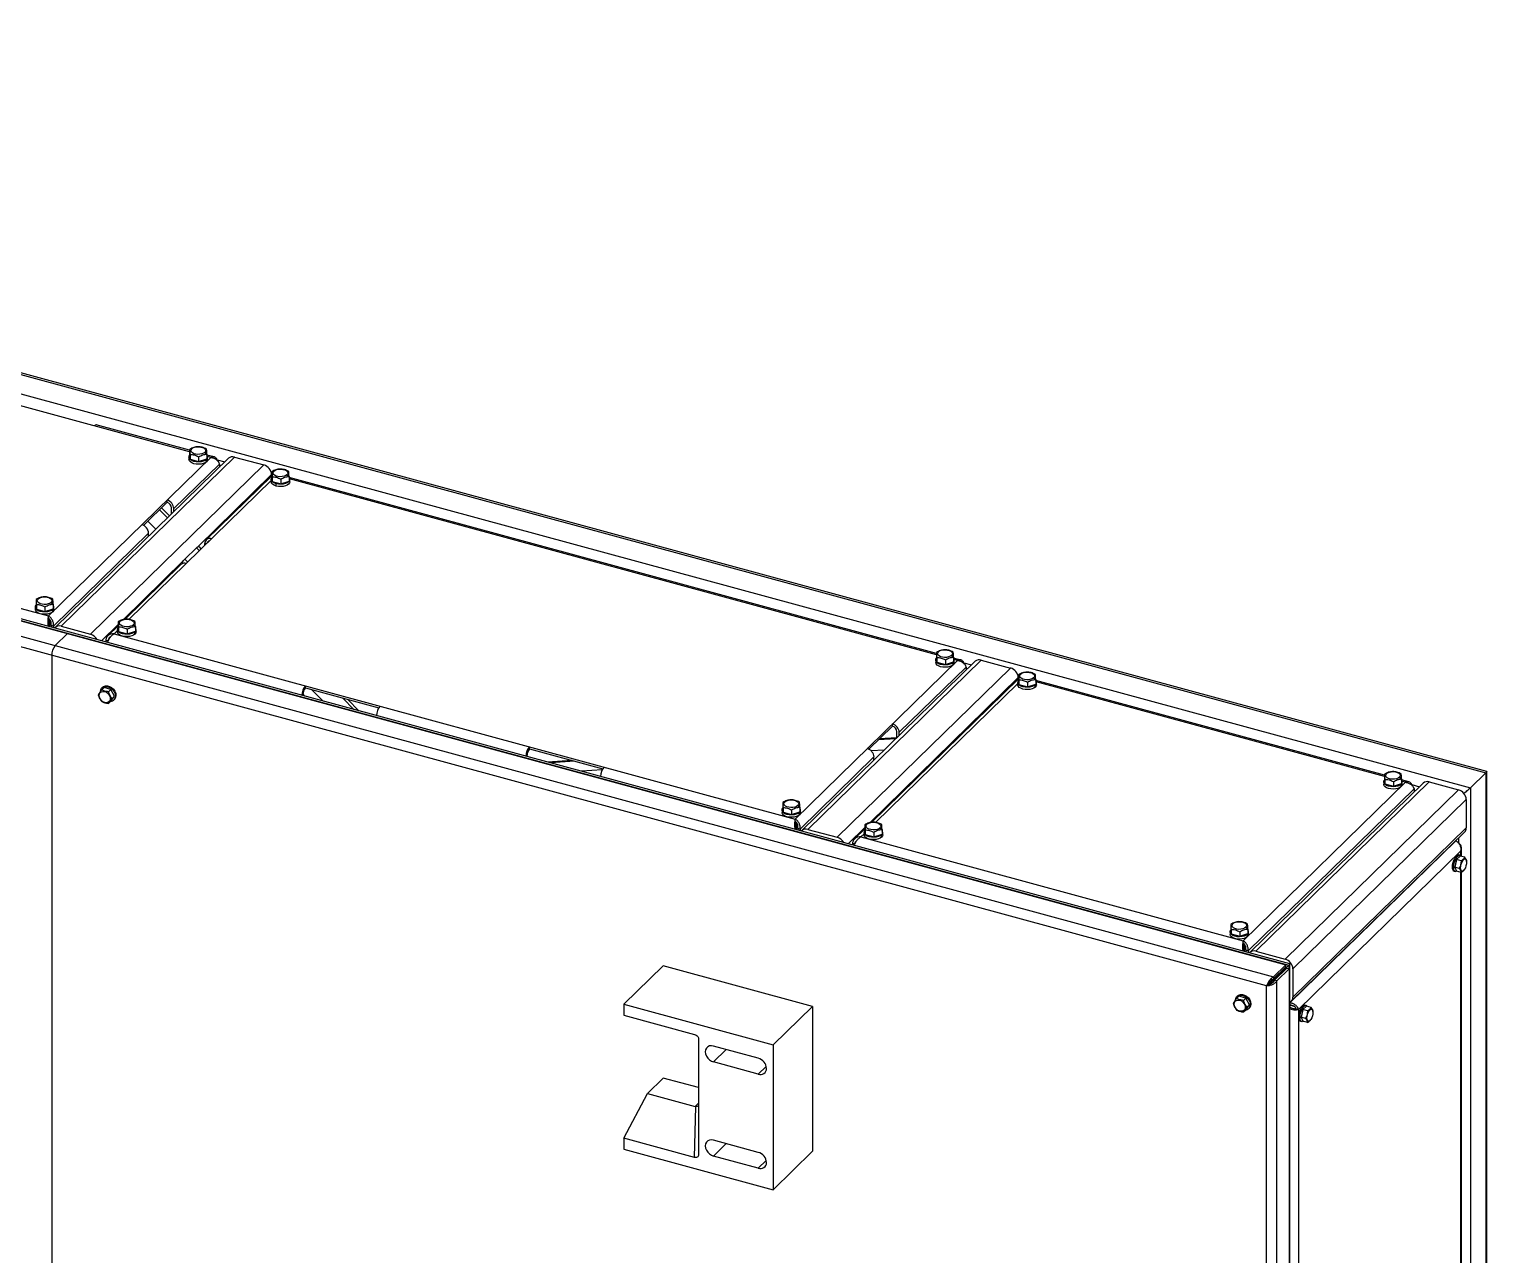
# Paper-space layout '_Trimetrico' of a CAD drawing. Header units: millimetres. Extents: x -836 to 933, y -707 to 744.
# Drawn here: x 52 to 915, y 19 to 744 of the extents above; entities that cross this region are included whole.
import ezdxf

# ---------------------------------------------------------------- set-up
doc = ezdxf.new("R2010")
doc.units = ezdxf.units.MM

psp = doc.layouts.new('_Trimetrico')

# ---------------------------------------------------------------- linework, layer by layer
at = {"color": 7, "linetype": 'Continuous', "lineweight": 25}
for p, q in [((-704.19, 743.79), (914.3, 303.92)), ((914.84, 304.7), (-702.02, 744.13)), ((-713.33, 734.86), (905.15, 294.99)), ((-825.83, 631.02), (795.83, 190.29)), ((798.17, 190.82), (-818.69, 630.25)), ((-833.06, 623.96), (788.59, 183.23)), ((-820.86, 629.91), (797.62, 190.04)), ((784.47, 177.87), (-833.13, 617.5)), ((146.66, 494.02), (-236.34, 598.12)), ((146.66, 494.83), (91.39, 509.85)), ((-340.23, 506.39), (63.06, 396.78)), ((147.89, 495.72), (146.66, 495.36)), ((146.66, 495.36), (146.66, 492.62)), ((146.66, 492.62), (146.88, 489.65)), ((146.88, 492.39), (146.88, 489.65)), ((155.65, 493.61), (156.87, 492.59)), ((156.87, 492.59), (156.87, 489.85)), ((63.06, 396.78), (159.2, 490.62)), ((169.62, 490.14), (66.95, 389.93)), ((70.58, 390.66), (173.26, 490.87)), ((87.92, 385.95), (190.59, 486.16)), ((137.28, 460.4), (164.25, 486.72)), ((146.27, 490.81), (146.27, 489.43)), ((146.88, 489.65), (151.99, 488.26)), ((151.99, 491.01), (151.99, 488.26)), ((151.99, 488.26), (156.87, 489.85)), ((156.63, 488.11), (156.63, 489.48)), ((161.15, 490.89), (156.87, 492.06)), ((159.2, 490.62), (157.23, 491.15)), ((157.27, 489.43), (157.27, 490.81)), ((162.88, 489.24), (167.43, 488)), ((164.25, 486.72), (164.25, 484.89)), ((173.26, 490.87), (190.59, 486.16)), ((194.91, 476.92), (110.7, 394.72)), ((151.41, 437.72), (195.19, 480.46)), ((195.31, 479.73), (156.47, 441.82)), ((194.91, 477.59), (194.91, 476.21)), ((195.19, 479.62), (195.19, 480.46)), ((195.19, 480.46), (195.31, 480.42)), ((196.53, 482.5), (195.31, 482.14)), ((195.31, 482.14), (195.31, 479.4)), ((195.31, 479.4), (195.52, 476.43)), ((195.52, 479.17), (195.52, 476.43)), ((195.52, 476.43), (200.63, 475.04)), ((197.84, 473.71), (197.84, 475.08)), ((200.63, 477.79), (200.63, 475.04)), ((200.63, 475.04), (205.52, 476.63)), ((204.29, 480.39), (205.52, 479.37)), ((205.52, 479.37), (205.52, 476.63)), ((588.87, 374.65), (205.52, 478.84)), ((588.87, 373.84), (205.87, 477.93)), ((205.91, 476.21), (205.91, 477.59)), ((119.31, 450.39), (133.3, 464.05)), ((133.49, 454.87), (128.82, 459.68)), ((134.64, 456), (129.97, 460.8)), ((133.3, 464.05), (133.3, 465.34)), ((135.95, 457.27), (135.95, 460.76)), ((137.28, 458.57), (137.28, 460.4)), ((126.61, 448.15), (121.93, 452.96)), ((65.97, 390.8), (122.34, 445.82)), ((122.34, 443.99), (122.34, 445.82)), ((122.6, 444.24), (122.34, 444.51)), ((143.81, 430.47), (150.69, 437.19)), ((152.41, 435.43), (150.69, 437.19)), ((153.56, 436.55), (152.53, 437.61)), ((155.63, 438.58), (155.63, 439.69)), ((156.52, 439.44), (155.63, 439.69)), ((107.2, 394.57), (143.09, 429.6)), ((141.53, 427.25), (108.23, 394.74)), ((145.52, 428.71), (143.81, 430.47)), ((56.88, 406.89), (55.66, 406.54)), ((55.66, 406.54), (55.66, 403.8)), ((55.26, 401.98), (55.26, 400.61)), ((55.66, 403.8), (55.88, 400.83)), ((55.88, 403.57), (55.88, 400.83)), ((55.88, 400.83), (60.98, 399.44)), ((60.98, 402.18), (60.98, 399.44)), ((60.98, 399.44), (65.87, 401.02)), ((64.64, 404.78), (65.87, 403.77)), ((65.63, 399.29), (65.63, 400.66)), ((65.87, 403.77), (65.87, 401.02)), ((66.26, 400.61), (66.26, 401.98)), ((63.06, 395.5), (63.06, 396.78)), ((63.23, 390.56), (63.69, 391.01)), ((63.42, 391.84), (63.42, 395.15)), ((63.69, 391.01), (63.69, 390.44)), ((63.76, 390.42), (63.76, 394.81)), ((63.76, 391.87), (64.69, 392.02)), ((65.97, 390.8), (64.64, 391.16)), ((64.64, 391.16), (64.64, 390.18)), ((65.97, 390.8), (65.97, 389.82)), ((70.58, 390.66), (87.92, 385.95)), ((94.41, 382.09), (104.3, 391.74)), ((104.3, 390.91), (98.21, 384.96)), ((103.91, 388.76), (103.91, 387.39)), ((105.52, 393.67), (104.3, 393.32)), ((104.3, 393.32), (104.3, 390.58)), ((104.3, 390.58), (104.52, 387.61)), ((104.52, 390.35), (104.52, 387.61)), ((109.63, 388.96), (109.63, 386.22)), ((113.29, 391.56), (114.51, 390.54)), ((114.51, 390.54), (114.51, 387.8)), ((114.91, 387.39), (114.91, 388.76)), ((74.33, 386.38), (67.09, 379.32)), ((96.92, 382.39), (98.25, 382.03)), ((96.92, 382.39), (96.92, 381.41)), ((103.91, 388.09), (101.97, 386.21)), ((101.97, 386.21), (505.27, 276.6)), ((104.52, 387.61), (109.63, 386.22)), ((109.63, 386.22), (114.51, 387.8)), ((114.27, 386.07), (114.27, 387.44)), ((64.99, 373.41), (64.99, -508.62)), ((590.1, 375.53), (588.87, 375.18)), ((588.87, 375.18), (588.87, 372.44)), ((588.87, 372.44), (589.09, 369.47)), ((589.09, 372.21), (589.09, 369.47)), ((597.86, 373.43), (599.08, 372.41)), ((599.08, 372.41), (599.08, 369.66)), ((603.36, 370.71), (599.08, 371.87)), ((505.27, 276.6), (601.41, 370.43)), ((611.83, 369.95), (509.16, 269.74)), ((512.79, 270.48), (615.47, 370.69)), ((530.13, 265.77), (632.8, 365.98)), ((566.89, 327.92), (606.46, 366.54)), ((588.48, 370.62), (588.48, 369.25)), ((589.09, 369.47), (594.2, 368.08)), ((594.2, 370.82), (594.2, 368.08)), ((594.2, 368.08), (599.08, 369.66)), ((598.84, 367.93), (598.84, 369.3)), ((601.41, 370.43), (599.44, 370.97)), ((599.48, 369.25), (599.48, 370.62)), ((605.09, 369.05), (609.64, 367.82)), ((606.46, 366.54), (606.46, 364.71)), ((615.47, 370.69), (632.8, 365.98)), ((94.55, 353.01), (95.95, 354.38)), ((95.11, 354.57), (94.73, 354.2)), ((100.04, 353.27), (95.95, 354.38)), ((215.18, 354.15), (215.18, 355.44)), ((215.18, 354.15), (258.6, 342.35)), ((549.41, 274.39), (637.4, 360.27)), ((637.51, 359.55), (550.44, 274.56)), ((637.12, 356.73), (552.91, 274.54)), ((637.12, 357.4), (637.12, 356.03)), ((637.4, 360.27), (637.4, 359.44)), ((637.4, 360.27), (637.51, 360.24)), ((638.74, 362.31), (637.51, 361.96)), ((637.51, 361.96), (637.51, 359.22)), ((637.51, 359.22), (637.73, 356.25)), ((637.73, 358.99), (637.73, 356.25)), ((637.73, 356.25), (642.84, 354.86)), ((642.84, 357.6), (642.84, 354.86)), ((642.84, 354.86), (647.73, 356.44)), ((646.5, 360.21), (647.73, 359.19)), ((647.48, 354.71), (647.48, 356.08)), ((647.73, 359.19), (647.73, 356.44)), ((854.2, 302.54), (647.73, 358.65)), ((854.2, 301.73), (648.08, 357.75)), ((648.12, 356.03), (648.12, 357.4)), ((93.04, 349.7), (92.51, 350.14)), ((98.64, 351.9), (100.04, 353.27)), ((98.64, 345.05), (100.04, 346.41)), ((99.68, 347.9), (100.68, 347.92)), ((102.08, 349.29), (100.04, 353.27)), ((100.04, 346.41), (102.08, 349.29)), ((100.68, 347.92), (102.08, 349.29)), ((101.72, 347.05), (102.09, 347.41)), ((102.3, 347.64), (101.93, 347.27)), ((102.3, 347.64), (102.09, 347.41)), ((213.78, 350.22), (213.32, 349.77)), ((213.78, 349.65), (213.78, 350.22)), ((214.94, 349.33), (213.79, 350.52)), ((225.56, 346.45), (219.1, 353.09)), ((243.81, 341.49), (237.34, 348.13)), ((246.86, 340.66), (240.4, 347.3)), ((548.91, 317.91), (562.91, 331.57)), ((562.91, 331.57), (562.91, 332.85)), ((565.56, 324.79), (565.56, 328.28)), ((564.87, 324.12), (554.53, 323.39)), ((565.51, 324.74), (555.17, 324.02)), ((566.89, 326.08), (566.89, 327.92)), ((346.44, 314.16), (345.99, 313.72)), ((346.44, 313.59), (346.44, 314.16)), ((347.84, 318.1), (347.84, 319.38)), ((347.84, 318.1), (391.27, 306.3)), ((373.01, 311.26), (358.71, 310.26)), ((374.71, 310.8), (360.41, 309.8)), ((508.18, 270.62), (551.95, 313.34)), ((557.99, 317.4), (550.35, 316.86)), ((551.95, 311.51), (551.95, 313.34)), ((390.95, 305.7), (378.66, 304.84)), ((855.42, 303.42), (854.2, 303.07)), ((854.2, 303.07), (854.2, 300.33)), ((905.15, 294.99), (914.3, 303.92)), ((914.3, 303.92), (914.3, -249.97)), ((914.9, -250.13), (914.9, 304.61)), ((770.59, 204.49), (866.73, 298.32)), ((773.5, 198.51), (871.78, 294.43)), ((877.16, 297.84), (774.49, 197.63)), ((778.12, 198.37), (880.79, 298.58)), ((795.45, 193.66), (898.13, 293.87)), ((853.8, 298.51), (853.8, 297.14)), ((854.2, 300.33), (854.42, 297.36)), ((854.42, 300.1), (854.42, 297.36)), ((854.42, 297.36), (859.52, 295.97)), ((859.52, 298.71), (859.52, 295.97)), ((859.52, 295.97), (864.41, 297.55)), ((863.18, 301.32), (864.41, 300.3)), ((864.17, 295.82), (864.17, 297.19)), ((864.41, 300.3), (864.41, 297.55)), ((868.68, 298.6), (864.41, 299.76)), ((866.73, 298.32), (864.76, 298.86)), ((864.8, 297.14), (864.8, 298.51)), ((870.41, 296.94), (874.97, 295.71)), ((871.78, 294.43), (871.78, 292.6)), ((880.79, 298.58), (898.13, 293.87)), ((905.15, 294.99), (905.15, -247.48)), ((499.09, 286.71), (497.87, 286.36)), ((497.87, 286.36), (497.87, 283.61)), ((800.05, 187.95), (902.72, 288.16)), ((902.72, 288.16), (902.72, 271.36)), ((497.47, 281.8), (497.47, 280.43)), ((497.87, 283.61), (498.09, 280.64)), ((498.09, 283.39), (498.09, 280.64)), ((498.09, 280.64), (503.19, 279.26)), ((503.19, 282), (503.19, 279.26)), ((503.19, 279.26), (508.08, 280.84)), ((505.27, 275.31), (505.27, 276.6)), ((506.85, 284.6), (508.08, 283.58)), ((507.84, 279.1), (507.84, 280.48)), ((508.08, 283.58), (508.08, 280.84)), ((508.47, 280.43), (508.47, 281.8)), ((505.44, 270.38), (505.9, 270.82)), ((505.62, 271.66), (505.62, 274.97)), ((505.9, 270.82), (505.9, 270.26)), ((505.97, 270.24), (505.97, 274.63)), ((505.97, 271.69), (506.9, 271.83)), ((508.18, 270.62), (506.85, 270.98)), ((506.85, 270.98), (506.85, 270)), ((508.18, 270.62), (508.18, 269.64)), ((512.79, 270.48), (530.13, 265.77)), ((536.62, 261.91), (546.51, 271.56)), ((546.51, 270.72), (540.42, 264.78)), ((546.11, 267.91), (544.18, 266.02)), ((546.11, 268.58), (546.11, 267.21)), ((547.73, 273.49), (546.51, 273.14)), ((546.51, 273.14), (546.51, 270.39)), ((546.51, 270.39), (546.73, 267.42)), ((546.73, 270.17), (546.73, 267.42)), ((551.83, 268.78), (551.83, 266.04)), ((555.5, 271.38), (556.72, 270.36)), ((556.72, 270.36), (556.72, 267.62)), ((557.11, 267.21), (557.11, 268.58)), ((799.08, 168.68), (901.76, 268.89)), ((800.05, 171.15), (902.72, 271.36)), ((539.13, 262.2), (540.46, 261.84)), ((539.13, 262.2), (539.13, 261.22)), ((544.18, 266.02), (770.59, 204.49)), ((546.73, 267.42), (551.83, 266.04)), ((551.83, 266.04), (556.72, 267.62)), ((556.48, 265.88), (556.48, 267.26)), ((896.55, 263.7), (798.27, 167.78)), ((896.55, 263.7), (896.46, 263.72)), ((898.13, 265.35), (898.13, 262.39)), ((899.98, 254.43), (899.98, 259.4)), ((899.46, 257.72), (803.32, 163.88)), ((896.96, 252.56), (895.88, 248.08)), ((899.12, 254.66), (896.96, 252.56)), ((899.62, 251.84), (896.96, 252.56)), ((898.91, 255.13), (898.2, 255.32)), ((901.77, 253.94), (899.12, 254.66)), ((899.46, 254.71), (899.46, 257.72)), ((902.88, 251.42), (902.85, 251.85)), ((894.56, 248.22), (895.26, 248.03)), ((895.58, 245.67), (896.29, 245.48)), ((898.54, 247.36), (895.88, 248.08)), ((895.88, 248.08), (896.96, 245.7)), ((899.62, 244.98), (896.96, 245.7)), ((899.38, 247.63), (898.54, 247.36)), ((899.46, -245.93), (899.46, 245.03)), ((899.98, -246.07), (899.98, 245.23)), ((901.42, 246.43), (901.59, 246.67)), ((762.8, 209.69), (762.8, 208.32)), ((764.42, 214.6), (763.19, 214.25)), ((763.19, 214.25), (763.19, 211.5)), ((763.19, 211.5), (763.41, 208.53)), ((763.41, 211.28), (763.41, 208.53)), ((763.41, 208.53), (768.52, 207.15)), ((768.52, 209.89), (768.52, 207.15)), ((768.52, 207.15), (773.4, 208.73)), ((772.18, 212.49), (773.4, 211.47)), ((773.16, 207), (773.16, 208.37)), ((773.4, 211.47), (773.4, 208.73)), ((773.8, 208.32), (773.8, 209.69)), ((770.59, 203.2), (770.59, 204.49)), ((770.77, 198.27), (771.22, 198.71)), ((770.95, 199.55), (770.95, 202.86)), ((771.22, 198.71), (771.22, 198.15)), ((771.3, 198.13), (771.3, 202.52)), ((771.3, 199.58), (772.22, 199.72)), ((773.5, 198.51), (772.18, 198.87)), ((772.18, 198.87), (772.18, 197.89)), ((773.5, 198.51), (773.5, 197.53)), ((778.12, 198.37), (795.45, 193.66)), ((797.62, 190.04), (788.48, 181.11)), ((788.59, 183.23), (795.83, 190.29)), ((795.83, 189), (795.83, 190.29)), ((797.62, 190.04), (797.62, 187.91)), ((798.23, -221.82), (798.23, 190.74)), ((427.16, 189.69), (403.83, 166.92)), ((515.6, 165.65), (427.16, 189.69)), ((787.55, 181.36), (788.48, 181.11)), ((788.59, 181.94), (795.83, 189)), ((788.59, 183.23), (788.59, 181.94)), ((789.22, 181.17), (796.45, 188.23)), ((790.55, 180.8), (797.78, 187.86)), ((796.45, 188.23), (797.78, 187.86)), ((797.78, 187.86), (797.78, -212.25)), ((800.05, 187.95), (800.05, 171.15)), ((785.17, 178.55), (784.47, 177.87)), ((784.47, -704.15), (784.47, 177.87)), ((788.48, 181.11), (788.48, 180.2)), ((790.55, 180.8), (789.22, 181.17)), ((790.55, -705.15), (790.55, 180.8)), ((403.83, 166.92), (492.27, 142.88)), ((403.83, 166.92), (403.83, 160.49)), ((492.27, 142.88), (515.6, 165.65)), ((515.6, 165.65), (515.6, 79.94)), ((765.2, 167.03), (764.67, 167.46)), ((766.71, 170.34), (768.11, 171.7)), ((767.27, 171.89), (766.89, 171.52)), ((772.19, 170.59), (768.11, 171.7)), ((770.79, 169.23), (772.19, 170.59)), ((771.84, 165.22), (772.84, 165.24)), ((774.24, 166.61), (772.19, 170.59)), ((772.19, 163.73), (774.24, 166.61)), ((772.84, 165.24), (774.24, 166.61)), ((773.88, 164.37), (774.25, 164.73)), ((774.46, 164.96), (774.09, 164.6)), ((774.46, 164.96), (774.25, 164.73)), ((798.27, 167.78), (798.23, 167.79)), ((798.27, 166.49), (798.23, 166.5)), ((800.8, 165.64), (798.23, 166.34)), ((798.27, 167.78), (798.27, 166.49)), ((801.99, 164.24), (803.32, 163.88)), ((808.11, 165.84), (805.96, 163.74)), ((807.9, 166.3), (807.2, 166.5)), ((810.77, 165.12), (808.11, 165.84)), ((403.83, 160.49), (445.67, 149.11)), ((770.79, 162.37), (772.19, 163.73)), ((803.32, 163.88), (803.32, -220.78)), ((803.55, 159.39), (804.26, 159.2)), ((804.57, 156.85), (805.28, 156.65)), ((805.96, 163.74), (804.88, 159.26)), ((807.53, 158.53), (804.88, 159.26)), ((804.88, 159.26), (805.96, 156.88)), ((808.61, 163.02), (805.96, 163.74)), ((808.61, 156.16), (805.96, 156.88)), ((808.38, 158.81), (807.53, 158.53)), ((810.42, 157.61), (810.58, 157.85)), ((811.87, 162.59), (811.84, 163.03)), ((448.05, 146.17), (448.05, 77.91)), ((483.42, 135), (456.89, 142.21)), ((464.45, 140.15), (456.89, 132.78)), ((492.27, 142.88), (492.27, 57.16)), ((483.42, 125.57), (456.89, 132.78)), ((483.42, 125.57), (488.14, 130.17)), ((427.16, 123.26), (417.83, 114.15)), ((448.05, 117.58), (427.16, 123.26)), ((403.83, 87.63), (417.83, 114.15)), ((417.83, 114.15), (446.13, 106.46)), ((445.67, 76.25), (446.41, 106.41)), ((446.13, 106.46), (448.05, 108.33)), ((403.83, 87.63), (403.83, 81.2)), ((445.67, 76.25), (403.83, 87.63)), ((483.42, 79.28), (456.89, 86.49)), ((403.83, 81.2), (492.27, 57.16)), ((464.45, 84.44), (456.89, 77.06)), ((492.27, 57.16), (515.6, 79.94)), ((483.42, 69.85), (456.89, 77.06)), ((483.42, 69.85), (488.14, 74.45))]:
    psp.add_line(p, q, dxfattribs=at)
at = {"color": 7, "linetype": 'Continuous', "lineweight": 25, "flags": 128}
for points in [[(155.65, 493.61), (154.91, 493.09), (153.93, 492.69), (152.76, 492.46), (151.52, 492.41), (150.29, 492.53), (149.19, 492.83), (148.29, 493.28), (147.68, 493.84), (147.4, 494.47), (147.47, 495.11), (147.89, 495.72)], [(147.89, 495.72), (148.62, 496.24), (149.61, 496.63), (150.77, 496.86), (152.02, 496.92), (153.24, 496.79), (154.35, 496.49), (155.24, 496.04), (155.86, 495.48), (156.14, 494.86), (156.07, 494.21), (155.65, 493.61)], [(156.63, 489.48), (155.8, 488.88), (154.7, 488.41), (153.39, 488.1), (151.98, 487.97), (150.55, 488.04), (149.2, 488.3), (148.03, 488.73), (147.11, 489.3), (146.51, 489.97), (146.27, 490.7), (146.41, 491.43), (146.7, 491.9)], [(156.63, 488.11), (155.8, 487.51), (154.7, 487.04), (153.39, 486.73), (151.98, 486.6), (150.55, 486.67), (149.2, 486.93), (148.03, 487.36), (147.11, 487.93), (146.51, 488.6), (146.27, 489.33), (146.27, 489.43)], [(157.27, 489.43), (157.13, 488.81), (156.63, 488.11)], [(196.53, 482.5), (197.26, 483.02), (198.25, 483.41), (199.42, 483.64), (200.66, 483.7), (201.89, 483.57), (202.99, 483.27), (203.89, 482.82), (204.5, 482.26), (204.78, 481.64), (204.71, 480.99), (204.29, 480.39)], [(197.84, 473.71), (196.67, 474.14), (195.76, 474.71), (195.16, 475.38), (194.92, 476.11), (194.91, 476.21)], [(197.84, 475.08), (196.67, 475.51), (195.76, 476.08), (195.16, 476.75), (194.92, 477.48), (195.05, 478.21), (195.36, 478.7)], [(204.29, 480.39), (203.56, 479.87), (202.57, 479.47), (201.4, 479.24), (200.16, 479.19), (198.94, 479.31), (197.83, 479.61), (196.94, 480.06), (196.32, 480.62), (196.04, 481.25), (196.11, 481.89), (196.53, 482.5)], [(205.52, 478.64), (205.67, 478.42), (205.91, 477.69), (205.77, 476.96), (205.28, 476.26), (204.45, 475.66), (203.34, 475.19), (202.04, 474.88), (200.62, 474.75), (199.19, 474.82), (197.84, 475.08)], [(205.91, 476.21), (205.77, 475.59), (205.28, 474.89), (204.45, 474.29), (203.34, 473.82), (202.04, 473.51), (200.62, 473.38), (199.19, 473.45), (197.84, 473.71)], [(64.64, 404.78), (63.91, 404.26), (62.92, 403.87), (61.76, 403.64), (60.51, 403.58), (59.29, 403.71), (58.18, 404.01), (57.29, 404.46), (56.67, 405.02), (56.39, 405.65), (56.46, 406.29), (56.88, 406.89)], [(56.88, 406.89), (57.62, 407.41), (58.61, 407.81), (59.77, 408.04), (61.01, 408.09), (62.24, 407.97), (63.34, 407.67), (64.24, 407.22), (64.85, 406.66), (65.13, 406.03), (65.06, 405.39), (64.64, 404.78)], [(65.63, 399.29), (64.8, 398.68), (63.69, 398.21), (62.39, 397.9), (60.97, 397.78), (59.54, 397.85), (58.2, 398.1), (57.02, 398.53), (56.11, 399.1), (55.51, 399.77), (55.27, 400.5), (55.26, 400.61)], [(65.63, 400.66), (64.8, 400.06), (63.69, 399.58), (62.39, 399.27), (60.97, 399.15), (59.54, 399.22), (58.2, 399.48), (57.02, 399.9), (56.11, 400.47), (55.51, 401.14), (55.27, 401.87), (55.4, 402.61), (55.71, 403.1)], [(66.26, 400.61), (66.13, 399.98), (65.63, 399.29)], [(114.27, 387.44), (113.44, 386.84), (112.33, 386.36), (111.03, 386.05), (109.61, 385.93), (108.19, 386), (106.84, 386.26), (105.67, 386.68), (104.75, 387.25), (104.15, 387.92), (103.91, 388.65), (104.04, 389.39), (104.35, 389.88)], [(113.29, 391.56), (112.55, 391.04), (111.56, 390.65), (110.4, 390.42), (109.16, 390.36), (107.93, 390.49), (106.83, 390.79), (105.93, 391.24), (105.32, 391.8), (105.03, 392.43), (105.11, 393.07), (105.52, 393.67)], [(105.52, 393.67), (106.26, 394.19), (107.25, 394.59), (108.41, 394.82), (109.66, 394.87), (110.88, 394.75), (111.98, 394.45), (112.88, 394), (113.49, 393.44), (113.78, 392.81), (113.71, 392.17), (113.29, 391.56)], [(114.27, 386.07), (113.44, 385.46), (112.33, 384.99), (111.03, 384.68), (109.61, 384.56), (108.19, 384.63), (106.84, 384.88), (105.67, 385.31), (104.75, 385.88), (104.15, 386.55), (103.91, 387.28), (103.91, 387.39)], [(114.91, 387.39), (114.77, 386.76), (114.27, 386.07)], [(598.84, 369.3), (598.01, 368.7), (596.91, 368.23), (595.6, 367.92), (594.19, 367.79), (592.76, 367.86), (591.41, 368.12), (590.24, 368.54), (589.32, 369.11), (588.72, 369.79), (588.48, 370.51), (588.61, 371.25), (588.91, 371.72)], [(597.86, 373.43), (597.12, 372.9), (596.13, 372.51), (594.97, 372.28), (593.73, 372.22), (592.5, 372.35), (591.4, 372.65), (590.5, 373.1), (589.89, 373.66), (589.61, 374.29), (589.68, 374.93), (590.1, 375.53)], [(590.1, 375.53), (590.83, 376.05), (591.82, 376.45), (592.98, 376.68), (594.23, 376.74), (595.45, 376.61), (596.56, 376.31), (597.45, 375.86), (598.07, 375.3), (598.35, 374.67), (598.28, 374.03), (597.86, 373.43)], [(598.84, 367.93), (598.01, 367.33), (596.91, 366.85), (595.6, 366.54), (594.19, 366.42), (592.76, 366.49), (591.41, 366.75), (590.24, 367.17), (589.32, 367.74), (588.72, 368.41), (588.48, 369.14), (588.48, 369.25)], [(599.48, 369.25), (599.34, 368.62), (598.84, 367.93)], [(638.74, 362.31), (639.47, 362.83), (640.46, 363.23), (641.63, 363.46), (642.87, 363.52), (644.1, 363.39), (645.2, 363.09), (646.1, 362.64), (646.71, 362.08), (646.99, 361.45), (646.92, 360.81), (646.5, 360.21)], [(93.82, 352.17), (93.99, 353.01), (94.52, 353.97)], [(94.52, 353.97), (95.36, 354.66), (96.42, 355.03), (97.63, 355.03), (98.89, 354.68), (100.09, 354), (101.15, 353.05), (101.96, 351.9), (102.48, 350.65), (102.65, 349.39), (102.46, 348.24), (101.93, 347.27)], [(95.11, 354.57), (95.73, 355.03), (96.79, 355.39), (98, 355.4), (99.26, 355.05), (100.47, 354.37), (101.52, 353.41), (102.34, 352.26), (102.85, 351.01), (103.02, 349.75), (102.83, 348.6), (102.3, 347.64)], [(647.48, 356.08), (646.65, 355.48), (645.55, 355), (644.24, 354.7), (642.83, 354.57), (641.4, 354.64), (640.05, 354.9), (638.88, 355.32), (637.97, 355.89), (637.37, 356.57), (637.12, 357.29), (637.26, 358.03), (637.57, 358.52)], [(647.48, 354.71), (646.65, 354.11), (645.55, 353.63), (644.24, 353.32), (642.83, 353.2), (641.4, 353.27), (640.05, 353.53), (638.88, 353.95), (637.97, 354.52), (637.37, 355.19), (637.12, 355.92), (637.12, 356.03)], [(646.5, 360.21), (645.77, 359.68), (644.78, 359.29), (643.61, 359.06), (642.37, 359), (641.15, 359.13), (640.04, 359.43), (639.15, 359.88), (638.53, 360.44), (638.25, 361.07), (638.32, 361.71), (638.74, 362.31)], [(648.12, 356.03), (647.98, 355.4), (647.48, 354.71)], [(93.04, 349.7), (93.2, 350.65), (93.67, 351.42), (94.41, 351.93), (95.33, 352.14), (96.36, 352.02), (97.39, 351.58), (98.31, 350.87), (99.04, 349.96), (99.52, 348.94), (99.68, 347.9)], [(99.68, 347.9), (99.52, 346.95), (99.04, 346.18), (98.31, 345.67), (97.39, 345.46), (96.36, 345.59), (95.33, 346.02), (94.41, 346.73), (93.67, 347.64), (93.2, 348.67), (93.04, 349.7)], [(863.18, 301.32), (862.45, 300.8), (861.46, 300.4), (860.3, 300.17), (859.05, 300.11), (857.83, 300.24), (856.72, 300.54), (855.83, 300.99), (855.21, 301.55), (854.93, 302.18), (855, 302.82), (855.42, 303.42)], [(855.42, 303.42), (856.16, 303.95), (857.15, 304.34), (858.31, 304.57), (859.55, 304.63), (860.78, 304.5), (861.88, 304.2), (862.78, 303.75), (863.39, 303.19), (863.67, 302.56), (863.6, 301.92), (863.18, 301.32)], [(864.17, 295.82), (863.34, 295.22), (862.23, 294.74), (860.93, 294.44), (859.51, 294.31), (858.08, 294.38), (856.74, 294.64), (855.56, 295.06), (854.65, 295.63), (854.05, 296.3), (853.81, 297.03), (853.8, 297.14)], [(864.17, 297.19), (863.34, 296.59), (862.23, 296.12), (860.93, 295.81), (859.51, 295.68), (858.08, 295.75), (856.74, 296.01), (855.56, 296.44), (854.65, 297), (854.05, 297.68), (853.81, 298.41), (853.94, 299.14), (854.23, 299.61)], [(864.8, 297.14), (864.67, 296.51), (864.17, 295.82)], [(506.85, 284.6), (506.12, 284.08), (505.13, 283.69), (503.97, 283.45), (502.72, 283.4), (501.5, 283.53), (500.39, 283.83), (499.5, 284.28), (498.88, 284.84), (498.6, 285.46), (498.67, 286.1), (499.09, 286.71)], [(499.09, 286.71), (499.83, 287.23), (500.81, 287.62), (501.98, 287.86), (503.22, 287.91), (504.45, 287.78), (505.55, 287.48), (506.45, 287.04), (507.06, 286.48), (507.34, 285.85), (507.27, 285.21), (506.85, 284.6)], [(507.84, 279.1), (507.01, 278.5), (505.9, 278.03), (504.6, 277.72), (503.18, 277.6), (501.75, 277.66), (500.4, 277.92), (499.23, 278.35), (498.32, 278.92), (497.72, 279.59), (497.48, 280.32), (497.47, 280.43)], [(507.84, 280.48), (507.01, 279.87), (505.9, 279.4), (504.6, 279.09), (503.18, 278.97), (501.75, 279.04), (500.4, 279.29), (499.23, 279.72), (498.32, 280.29), (497.72, 280.96), (497.48, 281.69), (497.61, 282.43), (497.92, 282.92)], [(508.47, 280.43), (508.33, 279.8), (507.84, 279.1)], [(556.48, 267.26), (555.65, 266.65), (554.54, 266.18), (553.24, 265.87), (551.82, 265.75), (550.39, 265.82), (549.05, 266.07), (547.88, 266.5), (546.96, 267.07), (546.36, 267.74), (546.12, 268.47), (546.25, 269.21), (546.56, 269.7)], [(555.5, 271.38), (554.76, 270.86), (553.77, 270.47), (552.61, 270.23), (551.36, 270.18), (550.14, 270.31), (549.04, 270.61), (548.14, 271.06), (547.53, 271.62), (547.24, 272.24), (547.31, 272.88), (547.73, 273.49)], [(547.73, 273.49), (548.47, 274.01), (549.46, 274.4), (550.62, 274.64), (551.87, 274.69), (553.09, 274.56), (554.19, 274.26), (555.09, 273.82), (555.7, 273.26), (555.99, 272.63), (555.92, 271.99), (555.5, 271.38)], [(556.48, 265.88), (555.65, 265.28), (554.54, 264.81), (553.24, 264.5), (551.82, 264.38), (550.39, 264.44), (549.05, 264.7), (547.88, 265.13), (546.96, 265.7), (546.36, 266.37), (546.12, 267.1), (546.11, 267.21)], [(557.11, 267.21), (556.98, 266.58), (556.48, 265.88)], [(894.56, 248.22), (894.65, 249.52), (894.93, 250.9), (895.36, 252.24), (895.92, 253.45), (896.56, 254.41), (897.22, 255.06), (897.86, 255.34), (898.2, 255.32)], [(895.26, 248.03), (895.36, 249.33), (895.64, 250.71), (896.07, 252.05), (896.63, 253.26), (897.27, 254.22), (897.93, 254.87), (898.57, 255.15), (899.13, 255.03), (899.56, 254.55)], [(899.38, 247.63), (899.47, 248.71), (899.72, 249.85), (900.11, 250.94), (900.59, 251.87), (901.14, 252.56), (901.68, 252.93), (902.17, 252.95), (902.55, 252.62), (902.8, 251.96), (902.89, 251.05)], [(902.89, 251.05), (902.8, 249.97), (902.55, 248.83), (902.17, 247.74), (901.68, 246.81), (901.14, 246.13), (900.59, 245.75), (900.11, 245.74), (899.72, 246.07), (899.47, 246.72), (899.38, 247.63)], [(895.58, 245.67), (895.36, 245.77), (894.93, 246.26), (894.65, 247.1), (894.56, 248.22)], [(897.14, 245.65), (896.63, 245.46), (896.07, 245.57), (895.64, 246.07), (895.36, 246.91), (895.26, 248.03)], [(773.16, 208.37), (772.33, 207.76), (771.23, 207.29), (769.92, 206.98), (768.51, 206.86), (767.08, 206.93), (765.73, 207.18), (764.56, 207.61), (763.64, 208.18), (763.04, 208.85), (762.8, 209.58), (762.93, 210.32), (763.24, 210.81)], [(773.16, 207), (772.33, 206.39), (771.23, 205.92), (769.92, 205.61), (768.51, 205.49), (767.08, 205.56), (765.73, 205.81), (764.56, 206.24), (763.64, 206.81), (763.04, 207.48), (762.8, 208.21), (762.8, 208.32)], [(772.18, 212.49), (771.44, 211.97), (770.45, 211.58), (769.29, 211.34), (768.05, 211.29), (766.82, 211.42), (765.72, 211.72), (764.82, 212.17), (764.21, 212.73), (763.93, 213.35), (764, 213.99), (764.42, 214.6)], [(764.42, 214.6), (765.15, 215.12), (766.14, 215.51), (767.3, 215.75), (768.55, 215.8), (769.77, 215.67), (770.88, 215.37), (771.77, 214.93), (772.39, 214.37), (772.67, 213.74), (772.6, 213.1), (772.18, 212.49)], [(773.8, 208.32), (773.66, 207.69), (773.16, 207)], [(767.27, 171.89), (767.89, 172.35), (768.95, 172.71), (770.16, 172.72), (771.42, 172.37), (772.62, 171.69), (773.68, 170.73), (774.5, 169.58), (775.01, 168.33), (775.18, 167.08), (774.99, 165.92), (774.46, 164.96)], [(765.2, 167.03), (765.36, 167.98), (765.83, 168.74), (766.57, 169.26), (767.49, 169.46), (768.52, 169.34), (769.54, 168.9), (770.47, 168.2), (771.2, 167.29), (771.67, 166.26), (771.84, 165.22)], [(771.84, 165.22), (771.67, 164.27), (771.2, 163.5), (770.47, 162.99), (769.54, 162.79), (768.52, 162.91), (767.49, 163.34), (766.57, 164.05), (765.83, 164.96), (765.36, 165.99), (765.2, 167.03)], [(765.98, 169.49), (766.15, 170.33), (766.68, 171.3)], [(766.68, 171.3), (767.51, 171.99), (768.58, 172.35), (769.79, 172.35), (771.05, 172), (772.25, 171.32), (773.3, 170.37), (774.12, 169.22), (774.64, 167.97), (774.81, 166.71), (774.62, 165.56), (774.09, 164.6)], [(803.55, 159.39), (803.65, 160.69), (803.92, 162.07), (804.36, 163.42), (804.92, 164.62), (805.55, 165.59), (806.22, 166.24), (806.85, 166.52), (807.2, 166.5)], [(804.26, 159.2), (804.35, 160.5), (804.63, 161.88), (805.06, 163.23), (805.62, 164.43), (806.26, 165.4), (806.92, 166.05), (807.56, 166.32), (808.12, 166.21), (808.55, 165.72)], [(808.38, 158.81), (808.46, 159.89), (808.71, 161.03), (809.1, 162.12), (809.59, 163.05), (810.13, 163.73), (810.67, 164.11), (811.16, 164.13), (811.55, 163.79), (811.8, 163.14), (811.88, 162.23)], [(804.57, 156.85), (804.36, 156.94), (803.92, 157.44), (803.65, 158.28), (803.55, 159.39)], [(806.13, 156.83), (805.62, 156.63), (805.06, 156.75), (804.63, 157.25), (804.35, 158.09), (804.26, 159.2)], [(811.88, 162.23), (811.8, 161.15), (811.55, 160.01), (811.16, 158.92), (810.67, 157.99), (810.13, 157.3), (809.59, 156.93), (809.1, 156.91), (808.71, 157.24), (808.46, 157.9), (808.38, 158.81)], [(456.89, 142.21), (455.63, 142.39), (454.46, 142.24), (453.45, 141.76), (452.68, 140.99), (452.19, 139.99), (452.03, 138.81), (452.19, 137.55), (452.68, 136.28), (453.45, 135.09), (454.46, 134.07), (455.63, 133.28), (456.89, 132.78)], [(456.89, 86.49), (455.63, 86.67), (454.46, 86.52), (453.45, 86.05), (452.68, 85.28), (452.19, 84.27), (452.03, 83.1), (452.19, 81.83), (452.68, 80.56), (453.45, 79.38), (454.46, 78.36), (455.63, 77.57), (456.89, 77.06)]]:
    psp.add_lwpolyline(points, dxfattribs=at)
at = {"color": 7, "linetype": 'Continuous', "lineweight": 25}
for centre, radius, start, end in [((91.2, 508.65), 1.22, 80.73183, 143.96753), ((155.57, 490.79), 1.68, 309.05815, 39.30906), ((172.08, 487.34), 3.72, 71.58383, 131.32619), ((188.89, 480.08), 6.32, 3.39156, 74.33381), ((131.82, 460.07), 5.47, 3.39156, 74.33381), ((132.31, 460.54), 3.64, 3.39156, 74.33381), ((116.89, 445.5), 5.47, 3.39156, 74.33381), ((158.56, 439.73), 2.93, 68.8623, 180.92226), ((158.77, 439.47), 1.79, 104.51084, 164.09922), ((143.65, 424.88), 3.18, 71.12277, 131.78725), ((64.57, 401.97), 1.68, 309.05815, 39.30906), ((69.39, 387.29), 3.57, 70.50818, 139.25276), ((113.21, 388.75), 1.68, 309.05815, 39.30906), ((86.07, 379.67), 6.54, 28.46455, 73.57092), ((74.19, 373.46), 9.2, 140.51294, 180.34344), ((597.78, 370.61), 1.68, 309.05815, 39.30906), ((614.29, 367.16), 3.72, 71.58383, 131.32619), ((631.09, 359.9), 6.32, 3.39156, 74.33381), ((222.28, 349.59), 9.2, 140.53612, 178.48935), ((219.91, 350.25), 6.13, 140.51294, 180.34344), ((646.42, 357.39), 1.68, 309.05815, 39.30906), ((99.54, 349.33), 3.15, 274.87756, 319.21605), ((266.5, 337.57), 9.2, 140.53612, 178.48935), ((561.43, 327.59), 5.47, 3.39156, 74.33381), ((561.92, 328.06), 3.64, 3.39156, 74.33381), ((354.94, 313.54), 9.2, 140.53612, 178.48935), ((352.58, 314.2), 6.13, 140.51294, 180.34344), ((546.5, 313.02), 5.47, 3.39156, 74.33381), ((399.17, 301.52), 9.2, 140.53612, 178.48935), ((863.11, 298.5), 1.68, 309.05815, 39.30906), ((879.62, 295.05), 3.72, 71.58383, 131.32619), ((896.42, 287.79), 6.32, 3.39156, 74.33381), ((506.77, 281.78), 1.68, 309.05815, 39.30906), ((511.6, 267.11), 3.57, 70.50818, 139.25276), ((555.42, 268.56), 1.68, 309.05815, 39.30906), ((899.37, 271.25), 3.36, 315.35447, 1.91129), ((528.28, 259.49), 6.54, 28.46455, 73.57092), ((903.44, 248.72), 7.25, 159.25587, 173.69373), ((772.1, 209.67), 1.68, 309.05815, 39.30906), ((776.92, 195), 3.57, 70.50818, 139.25276), ((793.75, 187.58), 6.32, 3.39156, 74.33381), ((771.7, 166.65), 3.15, 274.87756, 319.21605), ((796.81, 171.01), 3.25, 295.91502, 2.43135), ((812.43, 159.89), 7.25, 159.25587, 173.69373), ((481.62, 128.56), 6.68, 3.39156, 74.33381), ((484.71, 128.9), 3.58, 248.8623, 0.92226), ((481.62, 72.85), 6.68, 3.39156, 74.33381), ((484.71, 73.19), 3.58, 248.8623, 0.92226)]:
    psp.add_arc(centre, radius, start, end, dxfattribs=at)
for points, knots in [([(151.55, 496.95), (150.74, 496.88), (149.11, 496.73), (147.48, 495.82), (146.66, 495.36)], [0, 0, 0, 0, 0.499067, 1, 1, 1, 1]), ([(146.66, 495.36), (146.7, 495.06), (146.77, 494.45), (146.85, 493.08), (146.88, 492.39)], [0, 0, 0, 0, 0.499067, 1, 1, 1, 1]), ([(146.88, 492.39), (147.73, 492.35), (149.43, 492.27), (151.14, 491.43), (151.99, 491.01)], [0, 0, 0, 0, 0.499863, 1, 1, 1, 1]), ([(156.65, 495.56), (155.8, 495.98), (154.1, 496.83), (152.4, 496.91), (151.55, 496.95)], [0, 0, 0, 0, 0.5001372, 1, 1, 1, 1]), ([(151.99, 491.01), (152.8, 491.46), (154.43, 492.37), (156.06, 492.52), (156.87, 492.59)], [0, 0, 0, 0, 0.499067, 1, 1, 1, 1]), ([(156.87, 492.59), (156.84, 493.27), (156.76, 494.65), (156.69, 495.26), (156.65, 495.56)], [0, 0, 0, 0, 0.499067, 1, 1, 1, 1]), ([(200.19, 483.73), (199.38, 483.66), (197.75, 483.51), (196.12, 482.6), (195.31, 482.14)], [0, 0, 0, 0, 0.499067, 1, 1, 1, 1]), ([(205.3, 482.34), (204.45, 482.76), (202.74, 483.61), (201.04, 483.69), (200.19, 483.73)], [0, 0, 0, 0, 0.5001372, 1, 1, 1, 1]), ([(195.31, 482.14), (195.34, 481.84), (195.41, 481.23), (195.49, 479.86), (195.52, 479.17)], [0, 0, 0, 0, 0.499067, 1, 1, 1, 1]), ([(195.52, 479.17), (196.38, 479.13), (198.08, 479.05), (199.78, 478.21), (200.63, 477.79)], [0, 0, 0, 0, 0.499863, 1, 1, 1, 1]), ([(200.63, 477.79), (201.44, 478.24), (203.07, 479.15), (204.7, 479.3), (205.52, 479.37)], [0, 0, 0, 0, 0.499067, 1, 1, 1, 1]), ([(205.52, 479.37), (205.48, 480.05), (205.41, 481.43), (205.33, 482.04), (205.3, 482.34)], [0, 0, 0, 0, 0.499067, 1, 1, 1, 1]), ([(150.69, 437.19), (151.01, 437.44), (151.64, 437.93), (152.3, 437.97), (152.5, 437.61), (152.52, 437.59)], [0, 0, 0, 0, 0.473722, 0.956282, 1, 1, 1, 1]), ([(142.09, 427.6), (142.18, 427.83), (142.45, 428.58), (143.05, 429.62), (143.56, 430.19), (143.81, 430.47)], [0, 0, 0, 0, 0.185673, 0.601147, 1, 1, 1, 1]), ([(60.54, 408.12), (59.73, 408.05), (58.1, 407.91), (56.47, 407), (55.66, 406.54)], [0, 0, 0, 0, 0.499067, 1, 1, 1, 1]), ([(55.66, 406.54), (55.69, 406.24), (55.77, 405.63), (55.84, 404.26), (55.88, 403.57)], [0, 0, 0, 0, 0.499067, 1, 1, 1, 1]), ([(65.65, 406.74), (64.8, 407.16), (63.1, 408), (61.39, 408.08), (60.54, 408.12)], [0, 0, 0, 0, 0.5001372, 1, 1, 1, 1]), ([(65.87, 403.77), (65.83, 404.45), (65.76, 405.82), (65.69, 406.43), (65.65, 406.74)], [0, 0, 0, 0, 0.499067, 1, 1, 1, 1]), ([(55.88, 403.57), (56.73, 403.53), (58.43, 403.45), (60.13, 402.6), (60.98, 402.18)], [0, 0, 0, 0, 0.499863, 1, 1, 1, 1]), ([(60.98, 402.18), (61.8, 402.64), (63.42, 403.55), (65.05, 403.69), (65.87, 403.77)], [0, 0, 0, 0, 0.499067, 1, 1, 1, 1]), ([(63.06, 396.78), (62.95, 396.41), (62.74, 395.66), (62.56, 393.96), (62.57, 392.18), (62.81, 391.12), (62.92, 390.65)], [0, 0, 0, 0, 0.2619, 0.5238, 0.7857, 1, 1, 1, 1]), ([(109.19, 394.9), (108.37, 394.83), (106.74, 394.69), (105.12, 393.78), (104.3, 393.32)], [0, 0, 0, 0, 0.499067, 1, 1, 1, 1]), ([(104.3, 393.32), (104.34, 393.02), (104.41, 392.41), (104.48, 391.04), (104.52, 390.35)], [0, 0, 0, 0, 0.499067, 1, 1, 1, 1]), ([(104.52, 390.35), (105.37, 390.31), (107.07, 390.23), (108.77, 389.38), (109.63, 388.96)], [0, 0, 0, 0, 0.499863, 1, 1, 1, 1]), ([(114.29, 393.52), (113.44, 393.94), (111.74, 394.78), (110.04, 394.86), (109.19, 394.9)], [0, 0, 0, 0, 0.5001372, 1, 1, 1, 1]), ([(109.63, 388.96), (110.44, 389.42), (112.07, 390.33), (113.7, 390.47), (114.51, 390.54)], [0, 0, 0, 0, 0.499067, 1, 1, 1, 1]), ([(114.51, 390.54), (114.48, 391.23), (114.4, 392.6), (114.33, 393.21), (114.29, 393.52)], [0, 0, 0, 0, 0.499067, 1, 1, 1, 1]), ([(97.97, 381.12), (98.13, 381.52), (98.5, 382.42), (99.44, 383.93), (100.64, 385.36), (101.53, 385.93), (101.97, 386.21)], [0, 0, 0, 0, 0.2143, 0.4762, 0.7381, 1, 1, 1, 1]), ([(99.8, 384.28), (99.72, 384.24), (99.26, 384.02), (98.65, 383.25), (98.38, 382.43), (98.25, 382.03)], [0, 0, 0, 0, 0.096504, 0.548252, 1, 1, 1, 1]), ([(593.76, 376.77), (592.94, 376.69), (591.32, 376.55), (589.69, 375.64), (588.87, 375.18)], [0, 0, 0, 0, 0.499067, 1, 1, 1, 1]), ([(588.87, 375.18), (588.91, 374.88), (588.98, 374.27), (589.05, 372.9), (589.09, 372.21)], [0, 0, 0, 0, 0.499067, 1, 1, 1, 1]), ([(589.09, 372.21), (589.94, 372.17), (591.64, 372.09), (593.35, 371.25), (594.2, 370.82)], [0, 0, 0, 0, 0.499863, 1, 1, 1, 1]), ([(598.86, 375.38), (598.01, 375.8), (596.31, 376.65), (594.61, 376.73), (593.76, 376.77)], [0, 0, 0, 0, 0.5001372, 1, 1, 1, 1]), ([(594.2, 370.82), (595.01, 371.28), (596.64, 372.19), (598.27, 372.33), (599.08, 372.41)], [0, 0, 0, 0, 0.499067, 1, 1, 1, 1]), ([(599.08, 372.41), (599.05, 373.09), (598.97, 374.47), (598.9, 375.07), (598.86, 375.38)], [0, 0, 0, 0, 0.499067, 1, 1, 1, 1]), ([(642.4, 363.55), (641.59, 363.47), (639.96, 363.33), (638.33, 362.42), (637.51, 361.96)], [0, 0, 0, 0, 0.499067, 1, 1, 1, 1]), ([(647.51, 362.16), (646.66, 362.58), (644.95, 363.43), (643.25, 363.51), (642.4, 363.55)], [0, 0, 0, 0, 0.5001372, 1, 1, 1, 1]), ([(637.51, 361.96), (637.55, 361.66), (637.62, 361.05), (637.7, 359.68), (637.73, 358.99)], [0, 0, 0, 0, 0.499067, 1, 1, 1, 1]), ([(637.73, 358.99), (638.58, 358.95), (640.29, 358.87), (641.99, 358.03), (642.84, 357.6)], [0, 0, 0, 0, 0.499863, 1, 1, 1, 1]), ([(642.84, 357.6), (643.65, 358.06), (645.28, 358.97), (646.91, 359.11), (647.73, 359.19)], [0, 0, 0, 0, 0.499067, 1, 1, 1, 1]), ([(647.73, 359.19), (647.69, 359.87), (647.62, 361.25), (647.54, 361.85), (647.51, 362.16)], [0, 0, 0, 0, 0.499067, 1, 1, 1, 1]), ([(94.55, 353.01), (94.13, 352.45), (93.28, 351.33), (92.77, 350.54), (92.51, 350.14)], [0, 0, 0, 0, 0.499067, 1, 1, 1, 1]), ([(92.51, 350.14), (92.76, 349.4), (93.28, 347.91), (94.13, 346.74), (94.55, 346.16)], [0, 0, 0, 0, 0.499067, 1, 1, 1, 1]), ([(98.64, 351.9), (97.87, 352.01), (96.34, 352.21), (95.15, 352.75), (94.55, 353.01)], [0, 0, 0, 0, 0.500142, 1, 1, 1, 1]), ([(94.55, 346.16), (95.15, 345.89), (96.34, 345.36), (97.87, 345.15), (98.64, 345.05)], [0, 0, 0, 0, 0.499858, 1, 1, 1, 1]), ([(100.68, 347.92), (100.25, 348.5), (99.41, 349.67), (98.89, 351.16), (98.64, 351.9)], [0, 0, 0, 0, 0.499067, 1, 1, 1, 1]), ([(98.64, 345.05), (98.89, 345.44), (99.41, 346.24), (100.25, 347.36), (100.68, 347.92)], [0, 0, 0, 0, 0.499067, 1, 1, 1, 1]), ([(859.08, 304.66), (858.27, 304.58), (856.64, 304.44), (855.01, 303.53), (854.2, 303.07)], [0, 0, 0, 0, 0.499067, 1, 1, 1, 1]), ([(854.2, 303.07), (854.23, 302.77), (854.31, 302.16), (854.38, 300.79), (854.42, 300.1)], [0, 0, 0, 0, 0.499067, 1, 1, 1, 1]), ([(864.19, 303.27), (863.34, 303.69), (861.64, 304.54), (859.93, 304.62), (859.08, 304.66)], [0, 0, 0, 0, 0.5001372, 1, 1, 1, 1]), ([(864.41, 300.3), (864.37, 300.98), (864.3, 302.36), (864.23, 302.96), (864.19, 303.27)], [0, 0, 0, 0, 0.499067, 1, 1, 1, 1]), ([(914.83, 304.67), (914.86, 304.66), (914.94, 304.65), (914.77, 304.4), (914.45, 304.07), (914.3, 303.92)], [0, 0, 0, 0, 0.271024, 0.65539, 1, 1, 1, 1]), ([(914.3, 303.92), (914.5, 304.12), (914.86, 304.49), (914.85, 304.58), (914.85, 304.61)], [0, 0, 0, 0, 0.55421, 1, 1, 1, 1]), ([(854.42, 300.1), (855.27, 300.06), (856.97, 299.98), (858.67, 299.14), (859.52, 298.71)], [0, 0, 0, 0, 0.499863, 1, 1, 1, 1]), ([(859.52, 298.71), (860.34, 299.17), (861.96, 300.08), (863.59, 300.22), (864.41, 300.3)], [0, 0, 0, 0, 0.499067, 1, 1, 1, 1]), ([(905.15, 294.99), (904.89, 294.74), (904.32, 294.21), (903.03, 293.13), (901.97, 292.27), (901.39, 291.83), (901.29, 291.75)], [0, 0, 0, 0, 0.266402, 0.573861, 0.92625, 1, 1, 1, 1]), ([(901.29, 291.75), (901.72, 292.08), (902.51, 292.7), (903.63, 293.62), (904.54, 294.41), (904.95, 294.8), (905.15, 294.99)], [0, 0, 0, 0, 0.303567, 0.562589, 0.793222, 1, 1, 1, 1]), ([(502.75, 287.94), (501.94, 287.87), (500.31, 287.72), (498.68, 286.81), (497.87, 286.36)], [0, 0, 0, 0, 0.499067, 1, 1, 1, 1]), ([(497.87, 286.36), (497.9, 286.05), (497.98, 285.45), (498.05, 284.07), (498.09, 283.39)], [0, 0, 0, 0, 0.499067, 1, 1, 1, 1]), ([(507.86, 286.55), (507.01, 286.98), (505.3, 287.82), (503.6, 287.9), (502.75, 287.94)], [0, 0, 0, 0, 0.5001372, 1, 1, 1, 1]), ([(508.08, 283.58), (508.04, 284.27), (507.97, 285.64), (507.89, 286.25), (507.86, 286.55)], [0, 0, 0, 0, 0.4990672, 1, 1, 1, 1]), ([(498.09, 283.39), (498.94, 283.35), (500.64, 283.27), (502.34, 282.42), (503.19, 282)], [0, 0, 0, 0, 0.499863, 1, 1, 1, 1]), ([(503.19, 282), (504, 282.45), (505.63, 283.36), (507.26, 283.51), (508.08, 283.58)], [0, 0, 0, 0, 0.499067, 1, 1, 1, 1]), ([(505.27, 276.6), (505.16, 276.23), (504.95, 275.48), (504.77, 273.78), (504.78, 272), (505.02, 270.94), (505.13, 270.46)], [0, 0, 0, 0, 0.2619, 0.5238, 0.7857, 1, 1, 1, 1]), ([(551.4, 274.72), (550.58, 274.65), (548.95, 274.5), (547.32, 273.59), (546.51, 273.14)], [0, 0, 0, 0, 0.499067, 1, 1, 1, 1]), ([(546.51, 273.14), (546.55, 272.83), (546.62, 272.23), (546.69, 270.85), (546.73, 270.17)], [0, 0, 0, 0, 0.499067, 1, 1, 1, 1]), ([(546.73, 270.17), (547.58, 270.13), (549.28, 270.05), (550.98, 269.2), (551.83, 268.78)], [0, 0, 0, 0, 0.499863, 1, 1, 1, 1]), ([(556.5, 273.33), (555.65, 273.76), (553.95, 274.6), (552.25, 274.68), (551.4, 274.72)], [0, 0, 0, 0, 0.5001372, 1, 1, 1, 1]), ([(551.83, 268.78), (552.65, 269.23), (554.28, 270.14), (555.9, 270.29), (556.72, 270.36)], [0, 0, 0, 0, 0.499067, 1, 1, 1, 1]), ([(556.72, 270.36), (556.68, 271.05), (556.61, 272.42), (556.54, 273.03), (556.5, 273.33)], [0, 0, 0, 0, 0.4990672, 1, 1, 1, 1]), ([(540.18, 260.94), (540.34, 261.34), (540.71, 262.23), (541.65, 263.75), (542.85, 265.18), (543.74, 265.74), (544.18, 266.02)], [0, 0, 0, 0, 0.2143, 0.4762, 0.7381, 1, 1, 1, 1]), ([(542.01, 264.1), (541.93, 264.06), (541.47, 263.83), (540.86, 263.06), (540.59, 262.25), (540.46, 261.84)], [0, 0, 0, 0, 0.096504, 0.548252, 1, 1, 1, 1]), ([(899.46, 257.72), (899.67, 258.16), (900.1, 259.06), (899.87, 260.48), (899.14, 261.69), (898.3, 262.28), (897.95, 262.52)], [0, 0, 0, 0, 0.268319, 0.536638, 0.804957, 1, 1, 1, 1]), ([(899.62, 251.84), (899.59, 251.05), (899.55, 249.47), (898.88, 248.06), (898.54, 247.36)], [0, 0, 0, 0, 0.499067, 1, 1, 1, 1]), ([(901.77, 253.94), (901.57, 253.55), (901.17, 252.76), (900.13, 252.15), (899.62, 251.84)], [0, 0, 0, 0, 0.500142, 1, 1, 1, 1]), ([(902.79, 251.84), (902.77, 252.11), (902.72, 252.73), (902.12, 253.5), (901.77, 253.94)], [0, 0, 0, 0, 0.426798, 1, 1, 1, 1]), ([(898.54, 247.36), (898.88, 246.92), (899.55, 246.04), (899.59, 245.34), (899.62, 244.98)], [0, 0, 0, 0, 0.499067, 1, 1, 1, 1]), ([(899.62, 244.98), (900.15, 245.28), (900.94, 245.73), (901.26, 246.29), (901.36, 246.47)], [0, 0, 0, 0, 0.684078, 1, 1, 1, 1]), ([(768.08, 215.83), (767.26, 215.76), (765.64, 215.61), (764.01, 214.7), (763.19, 214.25)], [0, 0, 0, 0, 0.499067, 1, 1, 1, 1]), ([(773.18, 214.44), (772.33, 214.87), (770.63, 215.71), (768.93, 215.79), (768.08, 215.83)], [0, 0, 0, 0, 0.5001372, 1, 1, 1, 1]), ([(763.19, 214.25), (763.23, 213.94), (763.3, 213.34), (763.37, 211.96), (763.41, 211.28)], [0, 0, 0, 0, 0.499067, 1, 1, 1, 1]), ([(763.41, 211.28), (764.26, 211.24), (765.96, 211.16), (767.67, 210.31), (768.52, 209.89)], [0, 0, 0, 0, 0.499863, 1, 1, 1, 1]), ([(768.52, 209.89), (769.33, 210.34), (770.96, 211.25), (772.59, 211.4), (773.4, 211.47)], [0, 0, 0, 0, 0.499067, 1, 1, 1, 1]), ([(773.4, 211.47), (773.37, 212.16), (773.29, 213.53), (773.22, 214.14), (773.18, 214.44)], [0, 0, 0, 0, 0.4990672, 1, 1, 1, 1]), ([(770.59, 204.49), (770.49, 204.12), (770.28, 203.37), (770.09, 201.67), (770.1, 199.89), (770.35, 198.83), (770.46, 198.35)], [0, 0, 0, 0, 0.2619, 0.5238, 0.7857, 1, 1, 1, 1]), ([(798.16, 190.79), (798.19, 190.78), (798.27, 190.77), (798.1, 190.52), (797.78, 190.19), (797.62, 190.04)], [0, 0, 0, 0, 0.2710243, 0.6553902, 1, 1, 1, 1]), ([(797.62, 190.04), (797.83, 190.24), (798.19, 190.61), (798.18, 190.7), (798.18, 190.74)], [0, 0, 0, 0, 0.5542097, 1, 1, 1, 1]), ([(785.36, 178.46), (785.54, 178.6), (786.09, 179.03), (786.95, 179.75), (787.86, 180.53), (788.28, 180.92), (788.48, 181.11)], [0, 0, 0, 0, 0.153747, 0.468491, 0.748739, 1, 1, 1, 1]), ([(788.48, 181.11), (788.21, 180.86), (787.65, 180.33), (786.5, 179.37), (785.72, 178.74), (785.37, 178.47)], [0, 0, 0, 0, 0.325014, 0.700118, 1, 1, 1, 1]), ([(766.71, 170.34), (766.29, 169.78), (765.44, 168.66), (764.92, 167.86), (764.67, 167.46)], [0, 0, 0, 0, 0.499067, 1, 1, 1, 1]), ([(764.67, 167.46), (764.92, 166.72), (765.44, 165.23), (766.28, 164.06), (766.71, 163.48)], [0, 0, 0, 0, 0.499067, 1, 1, 1, 1]), ([(770.79, 169.23), (770.03, 169.33), (768.5, 169.54), (767.31, 170.07), (766.71, 170.34)], [0, 0, 0, 0, 0.500142, 1, 1, 1, 1]), ([(772.84, 165.24), (772.41, 165.82), (771.56, 166.99), (771.05, 168.48), (770.79, 169.23)], [0, 0, 0, 0, 0.499067, 1, 1, 1, 1]), ([(770.79, 162.37), (771.05, 162.76), (771.56, 163.56), (772.41, 164.68), (772.84, 165.24)], [0, 0, 0, 0, 0.499067, 1, 1, 1, 1]), ([(798.23, 165.39), (798.5, 165.22), (799.14, 164.81), (800.25, 164.44), (801.32, 164.23), (801.77, 164.24), (801.99, 164.24)], [0, 0, 0, 0, 0.1987, 0.4658, 0.7329, 1, 1, 1, 1]), ([(798.23, 164.44), (798.46, 164.33), (799.24, 163.96), (800.7, 163.69), (802.31, 163.61), (802.98, 163.79), (803.32, 163.88)], [0, 0, 0, 0, 0.121086, 0.414057, 0.707029, 1, 1, 1, 1]), ([(810.77, 165.12), (810.56, 164.73), (810.16, 163.94), (809.13, 163.32), (808.61, 163.02)], [0, 0, 0, 0, 0.500142, 1, 1, 1, 1]), ([(811.79, 163.02), (811.77, 163.29), (811.71, 163.91), (811.11, 164.68), (810.77, 165.12)], [0, 0, 0, 0, 0.426798, 1, 1, 1, 1]), ([(766.71, 163.48), (767.31, 163.21), (768.5, 162.68), (770.03, 162.47), (770.79, 162.37)], [0, 0, 0, 0, 0.499858, 1, 1, 1, 1]), ([(808.61, 163.02), (808.59, 162.23), (808.55, 160.65), (807.87, 159.24), (807.53, 158.53)], [0, 0, 0, 0, 0.499067, 1, 1, 1, 1]), ([(807.53, 158.53), (807.87, 158.1), (808.54, 157.22), (808.59, 156.51), (808.61, 156.16)], [0, 0, 0, 0, 0.499067, 1, 1, 1, 1]), ([(808.61, 156.16), (809.15, 156.46), (809.93, 156.9), (810.25, 157.47), (810.36, 157.65)], [0, 0, 0, 0, 0.684078, 1, 1, 1, 1]), ([(445.67, 149.11), (446.02, 148.98), (446.73, 148.72), (447.53, 147.89), (447.98, 146.99), (448.02, 146.44), (448.05, 146.17)], [0, 0, 0, 0, 0.278634, 0.559516, 0.780951, 1, 1, 1, 1]), ([(446.41, 106.41), (446.36, 106.42), (446.26, 106.43), (446.17, 106.45), (446.13, 106.46)], [0, 0, 0, 0, 0.562315, 1, 1, 1, 1]), ([(448.05, 106.8), (448.02, 106.77), (447.83, 106.58), (447.24, 106.43), (446.68, 106.42), (446.41, 106.41)], [0, 0, 0, 0, 0.09118, 0.556622, 1, 1, 1, 1]), ([(448.05, 77.91), (448.01, 77.58), (447.94, 76.92), (447.31, 76.31), (446.5, 76.1), (445.95, 76.2), (445.67, 76.25)], [0, 0, 0, 0, 0.278634, 0.559516, 0.780951, 1, 1, 1, 1])]:
    psp.add_open_spline(points, degree=3, knots=knots, dxfattribs=at)
for points in [[(163.33, 488.26), (163.13, 488.78), (162.73, 489.82), (161.73, 490.76), (160.53, 491.11), (159.64, 490.78), (159.2, 490.62)], [(159.2, 490.62), (159.81, 490.5), (161.03, 490.28), (162.61, 489.29), (163.8, 488.03), (164.1, 487.16), (164.25, 486.72)], [(63.06, 395.5), (63.05, 395.23), (63.02, 394.71), (63.06, 393.52), (63.24, 392.22), (63.54, 391.41), (63.69, 391.01)], [(65.97, 390.8), (66, 391.41), (66.06, 392.63), (65.41, 394.41), (64.36, 395.92), (63.49, 396.5), (63.06, 396.78)], [(64.64, 391.16), (64.69, 391.59), (64.79, 392.46), (64.45, 393.74), (63.84, 394.84), (63.32, 395.28), (63.06, 395.5)], [(101.97, 386.21), (101.36, 386.2), (100.14, 386.2), (98.56, 385.4), (97.37, 384.12), (97.07, 382.96), (96.92, 382.39)], [(605.54, 368.08), (605.34, 368.6), (604.93, 369.64), (603.94, 370.58), (602.74, 370.93), (601.85, 370.6), (601.41, 370.43)], [(601.41, 370.43), (602.02, 370.32), (603.24, 370.1), (604.82, 369.11), (606.01, 367.84), (606.31, 366.97), (606.46, 366.54)], [(870.86, 295.97), (870.66, 296.49), (870.26, 297.53), (869.27, 298.47), (868.07, 298.82), (867.18, 298.49), (866.73, 298.32)], [(866.73, 298.32), (867.34, 298.21), (868.57, 297.99), (870.15, 297), (871.34, 295.73), (871.63, 294.86), (871.78, 294.43)], [(508.18, 270.62), (508.21, 271.22), (508.27, 272.44), (507.61, 274.23), (506.57, 275.74), (505.7, 276.31), (505.27, 276.6)], [(505.27, 275.31), (505.25, 275.05), (505.23, 274.52), (505.27, 273.34), (505.45, 272.03), (505.75, 271.23), (505.9, 270.82)], [(506.85, 270.98), (506.9, 271.41), (507, 272.28), (506.65, 273.56), (506.04, 274.65), (505.53, 275.09), (505.27, 275.31)], [(544.18, 266.02), (543.57, 266.02), (542.35, 266.01), (540.77, 265.22), (539.58, 263.93), (539.28, 262.78), (539.13, 262.2)], [(896.55, 263.7), (896.98, 263.41), (897.84, 262.84), (898.89, 261.33), (899.55, 259.54), (899.49, 258.32), (899.46, 257.72)], [(770.59, 203.2), (770.58, 202.94), (770.55, 202.41), (770.6, 201.23), (770.78, 199.93), (771.07, 199.12), (771.22, 198.71)], [(773.5, 198.51), (773.53, 199.12), (773.59, 200.33), (772.94, 202.12), (771.89, 203.63), (771.03, 204.2), (770.59, 204.49)], [(772.18, 198.87), (772.23, 199.3), (772.33, 200.17), (771.98, 201.45), (771.37, 202.54), (770.85, 202.98), (770.59, 203.2)], [(788.59, 183.23), (788.15, 182.95), (787.26, 182.38), (786.06, 180.95), (785.07, 179.34), (784.67, 178.36), (784.47, 177.87)], [(788.59, 181.94), (788.24, 181.77), (787.54, 181.43), (786.57, 180.52), (785.74, 179.49), (785.36, 178.87), (785.17, 178.55)], [(784.47, 177.87), (785.02, 177.92), (786.13, 178.03), (787.93, 178.64), (789.54, 179.56), (790.21, 180.39), (790.55, 180.8)], [(785.17, 178.55), (785.53, 178.64), (786.27, 178.82), (787.47, 179.39), (788.55, 180.17), (789, 180.83), (789.22, 181.17)], [(803.32, 163.88), (803.17, 164.32), (802.87, 165.19), (801.68, 166.45), (800.1, 167.44), (798.88, 167.66), (798.27, 167.78)], [(801.99, 164.24), (801.86, 164.5), (801.6, 165.02), (800.72, 165.78), (799.58, 166.35), (798.71, 166.44), (798.27, 166.49)]]:
    psp.add_open_spline(points, degree=3, dxfattribs=at)

doc.saveas('drawing.dxf')
